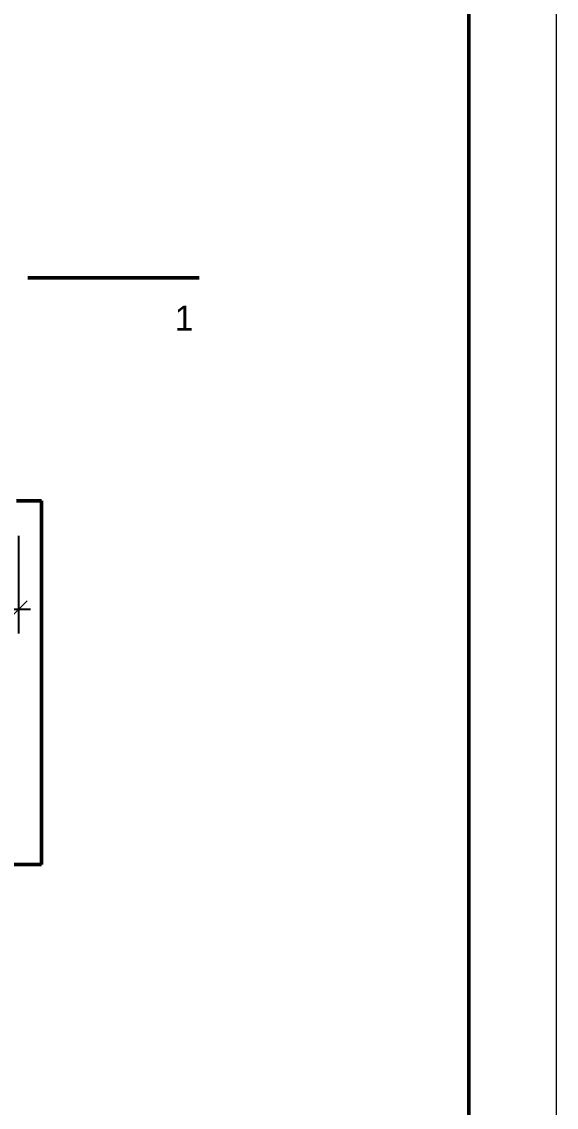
# Model space of a CAD drawing. Header units: metres. Extents: x -5.5 to 74.5, y -93.9 to -36.5.
# Drawn here: x 67.43 to 74.47, y -79.65 to -65.37 of the extents above; entities that cross this region are included whole.
import ezdxf

# ---------------------------------------------------------------- set-up
doc = ezdxf.new("R2010")
doc.units = ezdxf.units.M
doc.header["$LTSCALE"] = 0.508
doc.header["$PDMODE"] = 1
doc.header["$PDSIZE"] = -2
for name, color, linetype in [('EQUIPAMIENTO', 7, 'Continuous'), ('Nuevo', 7, 'Continuous'), ('ROTULO', 7, 'Continuous'), ('VARIOS', 7, 'Continuous')]:
    doc.layers.add(name, color=color, linetype=linetype)
doc.styles.add('Arial', font='ARIAL.TTF')
doc.styles.add('Futura', font='')
doc.styles.add('Geneva', font='')
doc.styles.get('Futura').set_extended_font_data('Futura')
doc.styles.get('Geneva').set_extended_font_data('Geneva')
doc.dimstyles.new('Arch', dxfattribs={"dimtxt": 0.179036, "dimasz": 0.224482, "dimexe": 0.3175, "dimexo": 0.15875, "dimgap": 0.001587, "dimtad": 1, "dimzin": 3, "dimtxsty": 'Geneva', "dimblk": 'VW_SLASH', "dimcen": 0, "dimdle": 0.001587, "dimaunit": 1, "dimadec": 1, "dimazin": 0, "dimtfac": 0.8, "dimtix": 1, "dimtmove": 0, "dimatfit": 0, "dimldrblk": 'VW_FILLEDARROW-1', "dimfxl": 1, "dimfrac": 2, "dimtolj": 1, "dimtzin": 3, "dimarcsym": 0})

# ---------------------------------------------------------------- blocks, each defined once
blk = doc.blocks.new('*D350')
at = {"color": 0, "linetype": 'Continuous', "lineweight": -2}
for p, q in [((60.204, -72.144), (60.204, -73.418)), ((67.394, -72.133), (67.394, -73.418)), ((60.045, -73.1), (60.204, -73.1)), ((60.204, -73.1), (67.394, -73.1)), ((67.394, -73.1), (67.552, -73.1))]:
    blk.add_line(p, q, dxfattribs=at)
at = {"color": 0, "linetype": 'Continuous', "lineweight": 20}
for p, q in [((60.316, -72.988), (60.091, -73.212)), ((67.281, -73.212), (67.506, -72.988))]:
    blk.add_line(p, q, dxfattribs=at)
at = {"layer": 'Defpoints', "color": 0, "lineweight": 0}
for p in [(60.204, -71.985), (67.394, -71.975), (60.204, -73.1)]:
    blk.add_point(p, dxfattribs=at)
at = {"color": 0, "insert": (63.453, -72.846), "char_height": 0.1768, "attachment_point": 1, "line_spacing_factor": 0.96736, "style": 'Geneva'}
blk.add_mtext('7,19m', dxfattribs=at)
blk = doc.blocks.new('VW_FILLEDARROW-1')
at = {"color": 0, "lineweight": -2}
blk.add_solid([(0, 0), (-0.9, -0.241), (-0.9, 0.241)], dxfattribs=at)
blk = doc.blocks.new('VW_SLASH')
at = {"color": 0, "linetype": 'ByBlock', "lineweight": -2}
blk.add_line((0, 0), (-1, 0), dxfattribs=at)
at = {"color": 0, "linetype": 'ByBlock', "lineweight": 20}
blk.add_line((-0.5, -0.5), (0.5, 0.5), dxfattribs=at)

msp = doc.modelspace()

# ---------------------------------------------------------------- linework, layer by layer
at = {"layer": 'EQUIPAMIENTO', "linetype": 'Continuous', "lineweight": 50}
for p, q in [((67.364, -71.675), (67.694, -71.675)), ((67.365, -71.675), (67.694, -71.675)), ((67.694, -76.46), (67.694, -71.675)), ((67.694, -76.46), (65.399, -76.46))]:
    msp.add_line(p, q, dxfattribs=at)
at = {"layer": 'ROTULO', "linetype": 'Continuous', "lineweight": 20}
msp.add_lwpolyline([(-5.531, -36.54), (74.469, -36.54), (74.469, -93.94), (-5.531, -93.94)], close=True, dxfattribs=at)
at = {"layer": 'ROTULO', "linetype": 'Continuous', "lineweight": 50}
msp.add_lwpolyline([(-4.391, -37.69), (73.319, -37.69), (73.319, -92.8), (-4.391, -92.8)], close=True, dxfattribs=at)
at = {"layer": 'VARIOS', "linetype": 'Continuous', "lineweight": 50}
msp.add_line((67.515, -68.74), (69.769, -68.74), dxfattribs=at)

# ---------------------------------------------------------------- texts
at = {"layer": 'VARIOS', "insert": (69.449, -69.105), "char_height": 0.329, "attachment_point": 1, "line_spacing_factor": 0.96736, "style": 'Futura'}
msp.add_mtext('1', dxfattribs=at)

# ---------------------------------------------------------------- dimensions: what is measured, and where the dimension line sits
at = {"layer": 'Nuevo', "linetype": 'Continuous', "lineweight": 9}
dim = msp.add_linear_dim(base=(60.204, -73.1), p1=(67.394, -71.975), p2=(60.204, -71.985), dimstyle='Arch', override={"dimtxt": 0.176845, "dimgap": 0.015875, "dimpost": '<>m', "dimtxsty": 'Arial', "dimtmove": 2}, dxfattribs=at)
dim.commit()
dim.dimension.update_dxf_attribs({"geometry": '*D350', "text_midpoint": (63.799, -73.1)})

doc.saveas('drawing.dxf')
